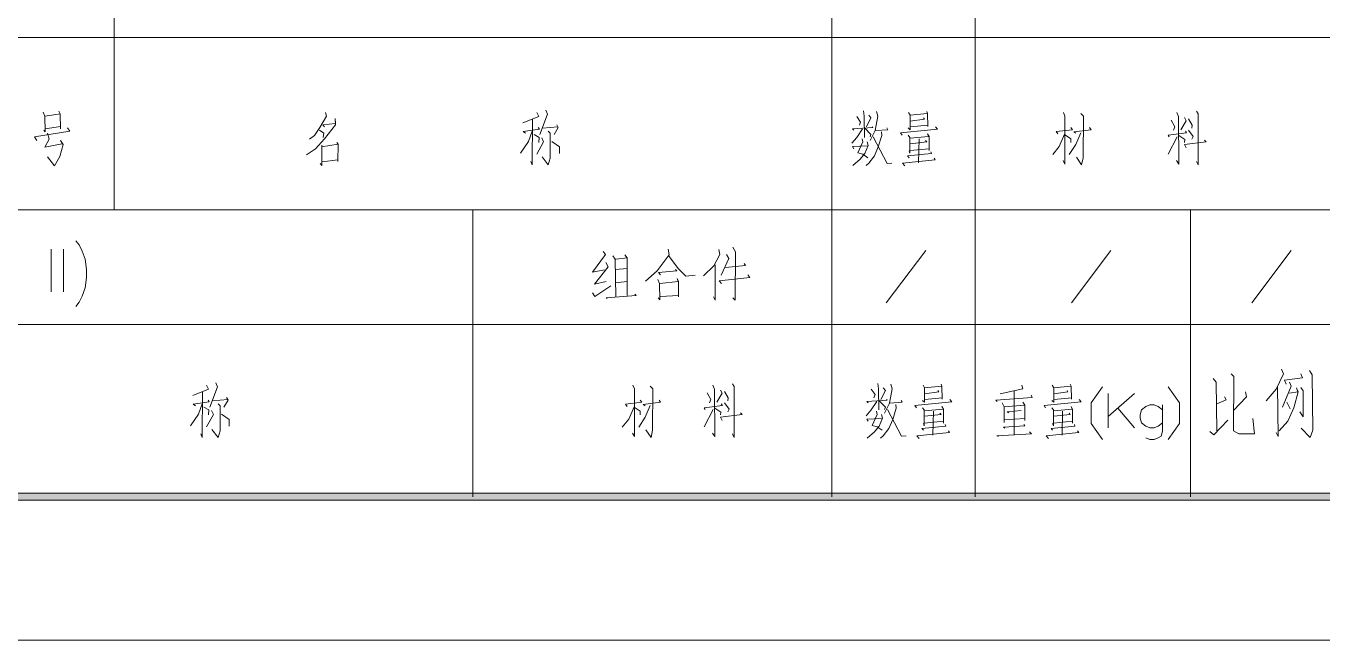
# Model space of a CAD drawing. Header units: millimetres. Extents: x 0 to 414, y 0 to 292.
# Drawn here: x 216 to 305, y 0 to 42.2 of the extents above; entities that cross this region are included whole.
import ezdxf

# ---------------------------------------------------------------- set-up
doc = ezdxf.new("R2010")
doc.units = ezdxf.units.MM

msp = doc.modelspace()

# ---------------------------------------------------------------- hatches: boundary and pattern name
h = msp.add_hatch(color=0)
h.dxf.hatch_style = 2
h.paths.add_polyline_path([(20.976167, 9.609667), (21.448889, 10.085917), (403.997583, 10.085917), (404.473833, 9.609667)])

# ---------------------------------------------------------------- linework, layer by layer
at = {"color": 0, "lineweight": 0}
for points in [[(0, 0), (0, 292.466889), (414.0835, 292.466889), (414.0835, 0)], [(20.976167, 9.609667), (21.448889, 10.085917), (403.997583, 10.085917), (404.473833, 9.609667)]]:
    msp.add_lwpolyline(points, close=True, dxfattribs=at)
for points in [[(222.063028, 29.562778), (222.063028, 88.705972)], [(271.349611, 29.562778), (271.349611, 88.705972)], [(281.206222, 29.562778), (281.206222, 88.705972)], [(355.134333, 41.391417), (177.70475, 41.391417)], [(217.307583, 35.997444), (217.20175, 36.276139)], [(217.307583, 35.997444), (217.335806, 34.907361), (217.229972, 35.034361)], [(218.362389, 36.152667), (218.260083, 36.336111), (218.362389, 36.152667), (218.390611, 35.126083), (218.390611, 35.281306), (217.335806, 35.126083)], [(218.362389, 36.152667), (217.335806, 35.997444)], [(236.512806, 35.249556), (236.406972, 35.404778), (237.278333, 35.500028), (237.250111, 35.842222), (237.278333, 35.404778), (236.512806, 34.441694), (235.906028, 33.760833), (235.271028, 33.326917)], [(236.643333, 35.997444), (236.195306, 35.217806), (235.824889, 34.660417), (235.482694, 34.413472)], [(236.643333, 35.997444), (236.590417, 36.244389)], [(251.223639, 35.965694), (250.140611, 35.52825)], [(250.775611, 32.642528), (250.800306, 35.810472)], [(251.223639, 35.965694), (251.089583, 36.244389)], [(251.830417, 36.120917), (251.30125, 34.723917)], [(251.830417, 36.120917), (251.724583, 36.399611)], [(273.33575, 35.59175), (273.071167, 35.965694)], [(273.575639, 35.997444), (273.522722, 36.367861)], [(273.575639, 35.997444), (273.600333, 34.536944)], [(274.048361, 35.870444), (273.730861, 35.249556)], [(274.048361, 35.870444), (273.889611, 36.057417)], [(274.524611, 35.997444), (274.337639, 35.002611), (273.995444, 34.318222)], [(274.524611, 35.997444), (274.418778, 36.307889)], [(276.740056, 36.057417), (276.740056, 35.062583), (276.609528, 35.189583)], [(276.740056, 36.057417), (276.634222, 36.244389)], [(277.928917, 36.180889), (276.715361, 36.057417)], [(277.71725, 35.778722), (276.740056, 35.65525)], [(277.928917, 36.180889), (277.876, 36.307889), (277.928917, 36.180889), (277.953611, 35.281306), (277.953611, 35.373028), (276.768278, 35.249556)], [(277.71725, 35.778722), (277.664333, 35.870444)], [(287.372778, 35.997444), (287.372778, 32.706028), (287.24225, 32.952972)], [(287.372778, 35.997444), (287.266944, 36.244389)], [(288.455806, 36.180889), (288.63925, 35.997444), (288.614556, 33.139944), (288.508722, 32.642528), (288.166528, 33.171694)], [(294.92575, 35.249556), (294.661167, 35.715222)], [(295.162111, 35.965694), (295.190333, 32.706028), (295.031583, 32.952972)], [(295.162111, 35.965694), (295.059806, 36.244389)], [(295.691278, 35.683472), (295.320861, 35.062583)], [(295.691278, 35.683472), (295.585444, 35.902194)], [(296.114611, 35.373028), (295.850028, 35.810472)], [(296.509722, 36.152667), (296.403889, 36.336111)], [(296.509722, 36.152667), (296.509722, 32.642528), (296.403889, 32.889472)], [(216.753722, 34.318222), (216.594972, 34.568694), (219.022083, 34.970861), (218.866861, 35.189583)], [(217.494556, 34.815639), (217.600389, 34.413472), (217.307583, 33.852556), (218.496444, 34.103028), (218.390611, 34.318222), (218.574056, 34.039528), (218.337694, 33.231667), (217.967278, 32.579028), (217.494556, 33.199917)], [(236.170611, 35.034361), (236.459889, 34.815639), (236.431667, 34.536944)], [(250.324056, 34.815639), (250.165306, 34.939111), (251.276556, 35.094333), (251.195417, 35.217806)], [(250.535722, 34.25825), (250.775611, 34.970861)], [(251.248333, 34.536944), (250.906139, 34.723917)], [(251.883333, 34.970861), (252.013861, 34.815639), (252.013861, 33.108194), (251.883333, 32.642528), (251.46, 33.199917)], [(251.488222, 35.157833), (252.543028, 35.249556), (252.461889, 35.404778), (252.567722, 35.217806), (252.278444, 34.723917)], [(272.863028, 35.034361), (272.781889, 35.126083), (274.182417, 35.217806), (274.1295, 35.249556)], [(273.071167, 34.536944), (273.469806, 35.126083)], [(273.33575, 35.59175), (273.258139, 35.373028)], [(274.048361, 34.723917), (273.628556, 35.157833)], [(274.048361, 34.723917), (273.995444, 34.568694)], [(274.365861, 35.002611), (275.209, 35.062583), (275.131389, 35.189583)], [(274.789194, 34.660417), (274.760972, 34.907361)], [(276.186194, 34.692167), (276.080361, 34.847389), (278.613306, 35.094333), (278.482778, 35.249556)], [(278.006528, 34.596917), (277.928917, 34.783889), (278.03475, 34.596917), (278.03475, 33.637361), (278.03475, 33.760833), (276.715361, 33.637361)], [(287.348083, 34.752139), (286.977667, 33.916056), (286.529639, 33.355139)], [(286.871833, 34.783889), (286.766, 34.939111), (287.87725, 35.062583), (287.771417, 35.217806)], [(287.771417, 34.441694), (287.348083, 34.723917)], [(288.455806, 34.847389), (288.113611, 34.039528), (287.665583, 33.355139)], [(288.113611, 34.815639), (287.979556, 34.907361), (289.168417, 35.062583), (289.062583, 35.217806)], [(294.530639, 34.568694), (294.4495, 34.692167), (295.7195, 34.847389), (295.638361, 34.970861)], [(294.92575, 35.249556), (294.819917, 35.034361)], [(296.167528, 34.596917), (295.850028, 35.034361)], [(296.114611, 35.373028), (296.086389, 35.157833)], [(236.301139, 33.884306), (237.461778, 34.071278), (237.355944, 34.19475), (237.461778, 34.071278), (237.437083, 32.889472), (237.437083, 32.984722), (236.354056, 32.86125)], [(236.325833, 32.610778), (236.325833, 34.007778)], [(250.535722, 34.25825), (249.981861, 33.450389)], [(251.565833, 34.2265), (251.089583, 33.386889)], [(251.248333, 34.536944), (251.223639, 34.19475)], [(251.565833, 34.2265), (251.435306, 34.505194)], [(252.119694, 34.25825), (252.648861, 33.884306), (252.648861, 33.418639)], [(273.071167, 34.536944), (272.728972, 34.13125)], [(272.781889, 33.916056), (273.783778, 33.947806)], [(272.781889, 33.916056), (272.863028, 33.760833)], [(273.864917, 33.976028), (273.628556, 33.418639), (273.311056, 33.044694), (272.810111, 32.610778)], [(273.4945, 34.2265), (273.152306, 33.482139), (273.4945, 33.386889), (273.836694, 33.139944)], [(273.4945, 34.2265), (273.441583, 34.441694)], [(274.789194, 34.660417), (274.549306, 33.884306), (274.28825, 33.263417), (273.889611, 32.766), (273.706167, 32.610778)], [(273.864917, 33.976028), (273.783778, 34.2265)], [(274.207111, 34.568694), (275.156083, 32.73425), (275.473583, 32.766)], [(276.715361, 34.536944), (276.609528, 34.692167)], [(276.715361, 34.536944), (276.715361, 33.450389), (276.662444, 33.605611)], [(278.006528, 34.596917), (276.740056, 34.473444)], [(277.876, 34.2265), (276.740056, 34.103028)], [(277.322139, 32.79775), (277.346833, 34.441694)], [(277.876, 34.2265), (277.794861, 34.318222)], [(287.771417, 34.441694), (287.771417, 34.19475)], [(295.0845, 34.568694), (294.4495, 33.386889)], [(295.613667, 34.381722), (295.190333, 34.660417)], [(295.613667, 34.381722), (295.585444, 34.19475)], [(295.691278, 33.820806), (295.585444, 34.039528), (297.063583, 34.2265), (296.95775, 34.349972)], [(296.167528, 34.596917), (296.086389, 34.413472)], [(276.214417, 32.766), (278.454556, 32.984722), (278.376944, 33.108194)], [(276.662444, 33.139944), (276.556611, 33.263417), (278.1935, 33.418639), (278.165278, 33.542111)], [(236.325833, 32.610778), (236.223528, 32.73425)], [(250.694472, 32.889472), (250.775611, 32.642528)], [(276.214417, 32.766), (276.369639, 32.579028)], [(355.134333, 29.562778), (177.70475, 29.562778)], [(246.704556, 9.846028), (246.704556, 29.562778)], [(271.349611, 9.846028), (271.349611, 29.562778)], [(281.206222, 9.846028), (281.206222, 29.562778)], [(295.991139, 9.846028), (295.991139, 29.562778)], [(217.752083, 23.914806), (217.752083, 26.867556)], [(218.59875, 23.914806), (218.59875, 26.867556)], [(219.441889, 27.432), (219.653556, 27.149778), (219.865222, 26.726444), (220.073361, 26.165528), (220.179194, 25.459972), (220.179194, 24.899056), (220.073361, 24.1935), (219.865222, 23.632583), (219.653556, 23.20925), (219.441889, 22.927028)], [(260.177139, 26.458333), (260.117167, 26.8605)], [(263.655528, 26.490083), (263.595556, 26.832278)], [(264.742083, 26.677056), (264.555111, 26.9875)], [(275.099639, 23.166917), (277.805444, 26.772306)], [(287.81375, 23.166917), (290.516028, 26.772306)], [(300.19625, 23.166917), (302.902056, 26.772306)], [(255.802694, 26.490083), (254.931333, 25.280056), (255.739194, 25.435278)], [(255.802694, 26.490083), (255.647472, 26.705278)], [(255.986139, 25.650472), (255.830917, 25.929167)], [(256.483556, 26.179639), (256.328333, 26.394833)], [(256.483556, 26.179639), (256.515306, 23.572611)], [(257.323167, 26.271361), (256.515306, 26.179639)], [(257.291417, 26.271361), (257.136194, 26.458333)], [(257.291417, 26.271361), (257.291417, 23.664333)], [(260.177139, 26.458333), (259.372806, 25.371778), (258.564944, 24.659167)], [(260.798028, 25.527), (260.148917, 26.426583)], [(263.655528, 26.490083), (263.253361, 25.713972), (262.537222, 25.029583)], [(264.276417, 26.211389), (263.750778, 25.061333)], [(264.276417, 26.211389), (264.121194, 26.490083)], [(264.742083, 26.677056), (264.710333, 23.353889), (264.555111, 23.509111)], [(265.426472, 25.745722), (265.331222, 25.869194)], [(255.986139, 25.650472), (255.054806, 24.440444), (255.862667, 24.627417)], [(256.483556, 25.4635), (257.323167, 25.527)], [(259.588, 25.093083), (259.464528, 25.248306), (260.706306, 25.371778), (260.614583, 25.4635)], [(260.798028, 25.527), (261.327194, 24.997833), (261.979833, 25.061333)], [(263.345083, 25.773944), (263.345083, 23.353889), (263.221611, 23.572611)], [(263.779, 24.503944), (263.623778, 24.687389), (265.736917, 24.906111), (265.581694, 25.093083)], [(265.426472, 25.745722), (264.061222, 25.5905)], [(255.086556, 23.600833), (256.173111, 24.348722)], [(257.291417, 24.627417), (256.483556, 24.532167)], [(259.528028, 24.503944), (259.401028, 24.782639)], [(259.528028, 24.503944), (259.55625, 23.385639), (259.432778, 23.509111)], [(259.55625, 24.503944), (260.798028, 24.627417), (260.738056, 24.842611), (260.829778, 24.627417), (260.829778, 23.572611), (260.829778, 23.664333), (259.588, 23.600833)], [(255.086556, 23.600833), (254.931333, 23.851306)], [(255.862667, 23.509111), (257.912306, 23.664333), (257.820583, 23.756056)], [(255.862667, 23.509111), (255.926167, 23.477361)], [(355.134333, 21.674667), (177.70475, 21.674667)], [(297.758556, 17.709444), (297.557472, 17.981083)], [(298.979167, 18.0975), (298.778083, 18.291528)], [(298.979167, 18.0975), (298.943889, 14.372167), (299.30725, 14.178139), (300.397333, 14.178139), (300.263278, 15.225889)], [(302.376417, 18.291528), (301.879, 17.243778), (301.187556, 16.428861)], [(302.376417, 18.291528), (302.242361, 18.601972)], [(302.573972, 17.593028), (302.439917, 17.864667), (303.695806, 18.019889), (303.56175, 18.291528)], [(304.3555, 18.213917), (304.38725, 14.410972), (304.221444, 13.9065), (303.597028, 14.566194)], [(304.3555, 18.213917), (304.157944, 18.524361)], [(228.550611, 17.236722), (227.467583, 16.802806)], [(228.102583, 13.913556), (228.127278, 17.0815)], [(228.550611, 17.236722), (228.420083, 17.515417)], [(229.157389, 17.391944), (228.63175, 15.994944)], [(229.157389, 17.391944), (229.051556, 17.670639)], [(257.802944, 17.268472), (257.802944, 13.977056), (257.668889, 14.224)], [(257.802944, 17.268472), (257.697111, 17.515417)], [(258.885972, 17.451917), (259.069417, 17.268472), (259.041194, 14.410972), (258.938889, 13.913556), (258.593167, 14.442722)], [(263.055806, 16.520583), (262.791222, 16.98625)], [(263.292167, 17.236722), (263.320389, 13.977056), (263.161639, 14.224)], [(263.292167, 17.236722), (263.189861, 17.515417)], [(263.821333, 16.958028), (263.450917, 16.337139)], [(263.821333, 16.958028), (263.7155, 17.173222)], [(264.244667, 16.647583), (263.980083, 17.0815)], [(264.639778, 17.423694), (264.533944, 17.607139)], [(264.639778, 17.423694), (264.639778, 13.913556), (264.533944, 14.1605)], [(274.323528, 16.862778), (274.058944, 17.236722)], [(274.559889, 17.268472), (274.506972, 17.638889)], [(274.559889, 17.268472), (274.584583, 15.807972)], [(275.036139, 17.141472), (274.718639, 16.520583)], [(275.036139, 17.141472), (274.877389, 17.328444)], [(275.508861, 17.268472), (275.325417, 16.273639), (274.983222, 15.58925)], [(275.508861, 17.268472), (275.403028, 17.578917)], [(277.727833, 17.328444), (277.727833, 16.337139), (277.593778, 16.460611)], [(277.727833, 17.328444), (277.622, 17.515417)], [(278.913167, 17.451917), (277.699611, 17.328444)], [(278.7015, 17.04975), (277.727833, 16.926278)], [(278.913167, 17.451917), (278.86025, 17.578917), (278.913167, 17.451917), (278.941389, 16.552333), (278.941389, 16.647583), (277.752528, 16.520583)], [(278.7015, 17.04975), (278.648583, 17.141472)], [(284.487056, 17.268472), (282.931306, 16.926278)], [(283.880278, 14.068778), (283.880278, 17.141472)], [(284.487056, 17.268472), (284.409444, 17.515417)], [(286.596667, 17.328444), (286.596667, 16.337139), (286.466139, 16.460611)], [(286.596667, 17.328444), (286.490833, 17.515417)], [(287.785528, 17.451917), (286.571972, 17.328444)], [(287.573861, 17.04975), (286.596667, 16.926278)], [(287.785528, 17.451917), (287.732611, 17.578917), (287.785528, 17.451917), (287.810222, 16.552333), (287.810222, 16.647583), (286.624889, 16.520583)], [(287.573861, 17.04975), (287.520944, 17.141472)], [(289.948056, 17.395472), (289.161361, 16.305389), (289.161361, 14.876639), (289.948056, 13.790083)], [(290.329056, 14.576778), (290.329056, 16.943917)], [(290.329056, 15.367), (292.149389, 16.943917)], [(294.4495, 13.790083), (295.232667, 14.876639), (295.232667, 16.305389), (294.4495, 17.395472)], [(297.758556, 17.709444), (297.790306, 14.372167)], [(299.769389, 17.04975), (299.836417, 16.7005), (298.943889, 15.769167)], [(301.977778, 17.437806), (302.013056, 13.984111), (301.879, 14.25575)], [(302.803278, 16.972139), (303.364194, 17.04975), (303.265417, 17.321389), (303.395944, 17.04975), (303.099611, 15.963194), (302.67275, 15.031861), (302.076556, 14.372167)], [(302.902056, 17.437806), (302.309389, 16.002)], [(302.902056, 17.437806), (302.803278, 17.709444)], [(303.727556, 17.127361), (303.727556, 15.342306), (303.49825, 15.691556)], [(303.727556, 17.127361), (303.56175, 17.360194)], [(227.654556, 16.086667), (227.495806, 16.210139), (228.603528, 16.365361), (228.525917, 16.492361)], [(227.866222, 15.529278), (228.102583, 16.241889)], [(229.210306, 16.241889), (229.340833, 16.086667), (229.340833, 14.379222), (229.210306, 13.913556), (228.786972, 14.474472)], [(228.815194, 16.428861), (229.87, 16.520583), (229.792389, 16.675806), (229.898222, 16.492361), (229.605417, 15.994944)], [(257.774722, 16.026694), (257.407833, 15.187083), (256.956278, 14.629694)], [(257.302, 16.054917), (257.196167, 16.210139), (258.303889, 16.337139), (258.198056, 16.492361)], [(258.885972, 16.118417), (258.54025, 15.310556), (258.092222, 14.629694)], [(258.54025, 16.086667), (258.409722, 16.181917), (259.598583, 16.337139), (259.49275, 16.492361)], [(262.660694, 15.839722), (262.579556, 15.963194), (263.849556, 16.118417), (263.768417, 16.241889)], [(263.055806, 16.520583), (262.949972, 16.305389)], [(264.297583, 15.871472), (263.980083, 16.305389)], [(264.244667, 16.647583), (264.216444, 16.428861)], [(273.847278, 16.305389), (273.769667, 16.397111), (275.166667, 16.492361), (275.11375, 16.520583)], [(274.058944, 15.807972), (274.454056, 16.397111)], [(274.323528, 16.862778), (274.242389, 16.647583)], [(275.036139, 15.994944), (274.612806, 16.428861)], [(275.350111, 16.273639), (276.196778, 16.337139), (276.115639, 16.460611)], [(275.773444, 15.931444), (275.74875, 16.181917)], [(277.173972, 15.963194), (277.068139, 16.118417), (279.601083, 16.365361), (279.467028, 16.520583)], [(278.994306, 15.871472), (278.913167, 16.054917), (279.019, 15.871472), (279.019, 14.908389), (279.019, 15.031861), (277.699611, 14.908389)], [(282.719639, 16.397111), (282.613806, 16.492361), (285.118528, 16.675806), (285.040917, 16.831028)], [(283.192361, 16.026694), (283.061833, 16.305389)], [(283.167667, 16.026694), (284.617583, 16.150167)], [(284.617583, 16.150167), (284.617583, 15.095361), (284.617583, 15.218833), (283.192361, 15.123583)], [(283.192361, 16.026694), (283.192361, 14.940139)], [(284.617583, 16.150167), (284.487056, 16.337139)], [(286.042806, 15.963194), (285.936972, 16.118417), (288.473444, 16.365361), (288.339389, 16.520583)], [(287.863139, 15.871472), (287.785528, 16.054917), (287.891361, 15.871472), (287.891361, 14.908389), (287.891361, 15.031861), (286.571972, 14.908389)], [(294.064972, 15.818556), (293.779222, 16.044333), (293.489944, 16.153694), (293.204194, 16.153694), (292.914917, 16.044333), (292.629167, 15.818556), (292.533917, 15.479889), (292.533917, 15.254111), (292.629167, 14.915444), (292.914917, 14.689667), (293.204194, 14.576778), (293.489944, 14.576778), (293.779222, 14.689667), (294.064972, 14.915444)], [(294.064972, 16.153694), (294.064972, 14.354528), (293.969722, 14.015861), (293.779222, 13.902972), (293.489944, 13.790083), (293.204194, 13.790083), (292.914917, 13.902972)], [(298.45, 16.506472), (297.790306, 16.234833)], [(298.45, 16.506472), (298.319472, 16.7005)], [(302.838556, 15.885583), (302.605722, 16.35125)], [(227.866222, 15.529278), (227.308833, 14.721417)], [(228.578833, 15.807972), (228.233111, 15.994944)], [(228.892806, 15.497528), (228.420083, 14.657917)], [(228.578833, 15.807972), (228.550611, 15.465778)], [(228.892806, 15.497528), (228.762278, 15.776222)], [(229.446667, 15.529278), (229.975833, 15.155333), (229.975833, 14.689667)], [(258.198056, 15.71625), (257.774722, 15.994944)], [(258.198056, 15.71625), (258.198056, 15.465778)], [(263.214556, 15.839722), (262.579556, 14.657917)], [(263.743722, 15.65275), (263.320389, 15.931444)], [(263.743722, 15.65275), (263.7155, 15.465778)], [(263.821333, 15.095361), (263.7155, 15.310556), (265.193639, 15.497528), (265.087806, 15.621)], [(264.297583, 15.871472), (264.216444, 15.6845)], [(274.058944, 15.807972), (273.71675, 15.405806)], [(273.769667, 15.187083), (274.771556, 15.218833)], [(273.769667, 15.187083), (273.847278, 15.031861)], [(274.849167, 15.250583), (274.612806, 14.689667), (274.295306, 14.315722), (273.794361, 13.881806)], [(274.482278, 15.497528), (274.136556, 14.753167), (274.482278, 14.657917), (274.824472, 14.410972)], [(274.482278, 15.497528), (274.429361, 15.71625)], [(275.773444, 15.931444), (275.537083, 15.155333), (275.2725, 14.534444), (274.877389, 14.037028), (274.690417, 13.881806)], [(274.849167, 15.250583), (274.771556, 15.497528)], [(275.036139, 15.994944), (274.983222, 15.839722)], [(275.191361, 15.839722), (276.143861, 14.005278), (276.461361, 14.037028)], [(277.699611, 15.807972), (277.593778, 15.963194)], [(277.699611, 15.807972), (277.699611, 14.721417), (277.646694, 14.876639)], [(278.994306, 15.871472), (277.727833, 15.744472)], [(278.86025, 15.497528), (277.727833, 15.374056)], [(278.306389, 14.068778), (278.334611, 15.71625)], [(278.86025, 15.497528), (278.782639, 15.58925)], [(283.509861, 15.621), (283.404028, 15.6845), (284.356528, 15.776222)], [(286.571972, 15.807972), (286.466139, 15.963194)], [(286.571972, 15.807972), (286.571972, 14.721417), (286.519056, 14.876639)], [(287.863139, 15.871472), (286.596667, 15.744472)], [(287.732611, 15.497528), (286.596667, 15.374056)], [(287.17875, 14.068778), (287.203444, 15.71625)], [(287.732611, 15.497528), (287.655, 15.58925)], [(290.999333, 15.931444), (292.149389, 14.576778)], [(277.198667, 14.037028), (279.442333, 14.25575), (279.361194, 14.379222)], [(277.646694, 14.410972), (277.540861, 14.534444), (279.17775, 14.689667), (279.153056, 14.813139)], [(282.691417, 14.037028), (285.069139, 14.1605), (284.935083, 14.315722)], [(283.245278, 14.566194), (283.139444, 14.629694), (284.617583, 14.721417), (284.539972, 14.813139)], [(286.071028, 14.037028), (288.314694, 14.25575), (288.233556, 14.379222)], [(286.519056, 14.410972), (286.413222, 14.534444), (288.050111, 14.689667), (288.021889, 14.813139)], [(297.59275, 14.100528), (297.328167, 14.333361)], [(297.59275, 14.100528), (298.548778, 15.109472)], [(228.021444, 14.1605), (228.102583, 13.913556)], [(277.198667, 14.037028), (277.357417, 13.850056)], [(282.691417, 14.037028), (282.79725, 13.977056)], [(286.071028, 14.037028), (286.229778, 13.850056)]]:
    msp.add_lwpolyline(points, dxfattribs=at)

doc.saveas('drawing.dxf')
